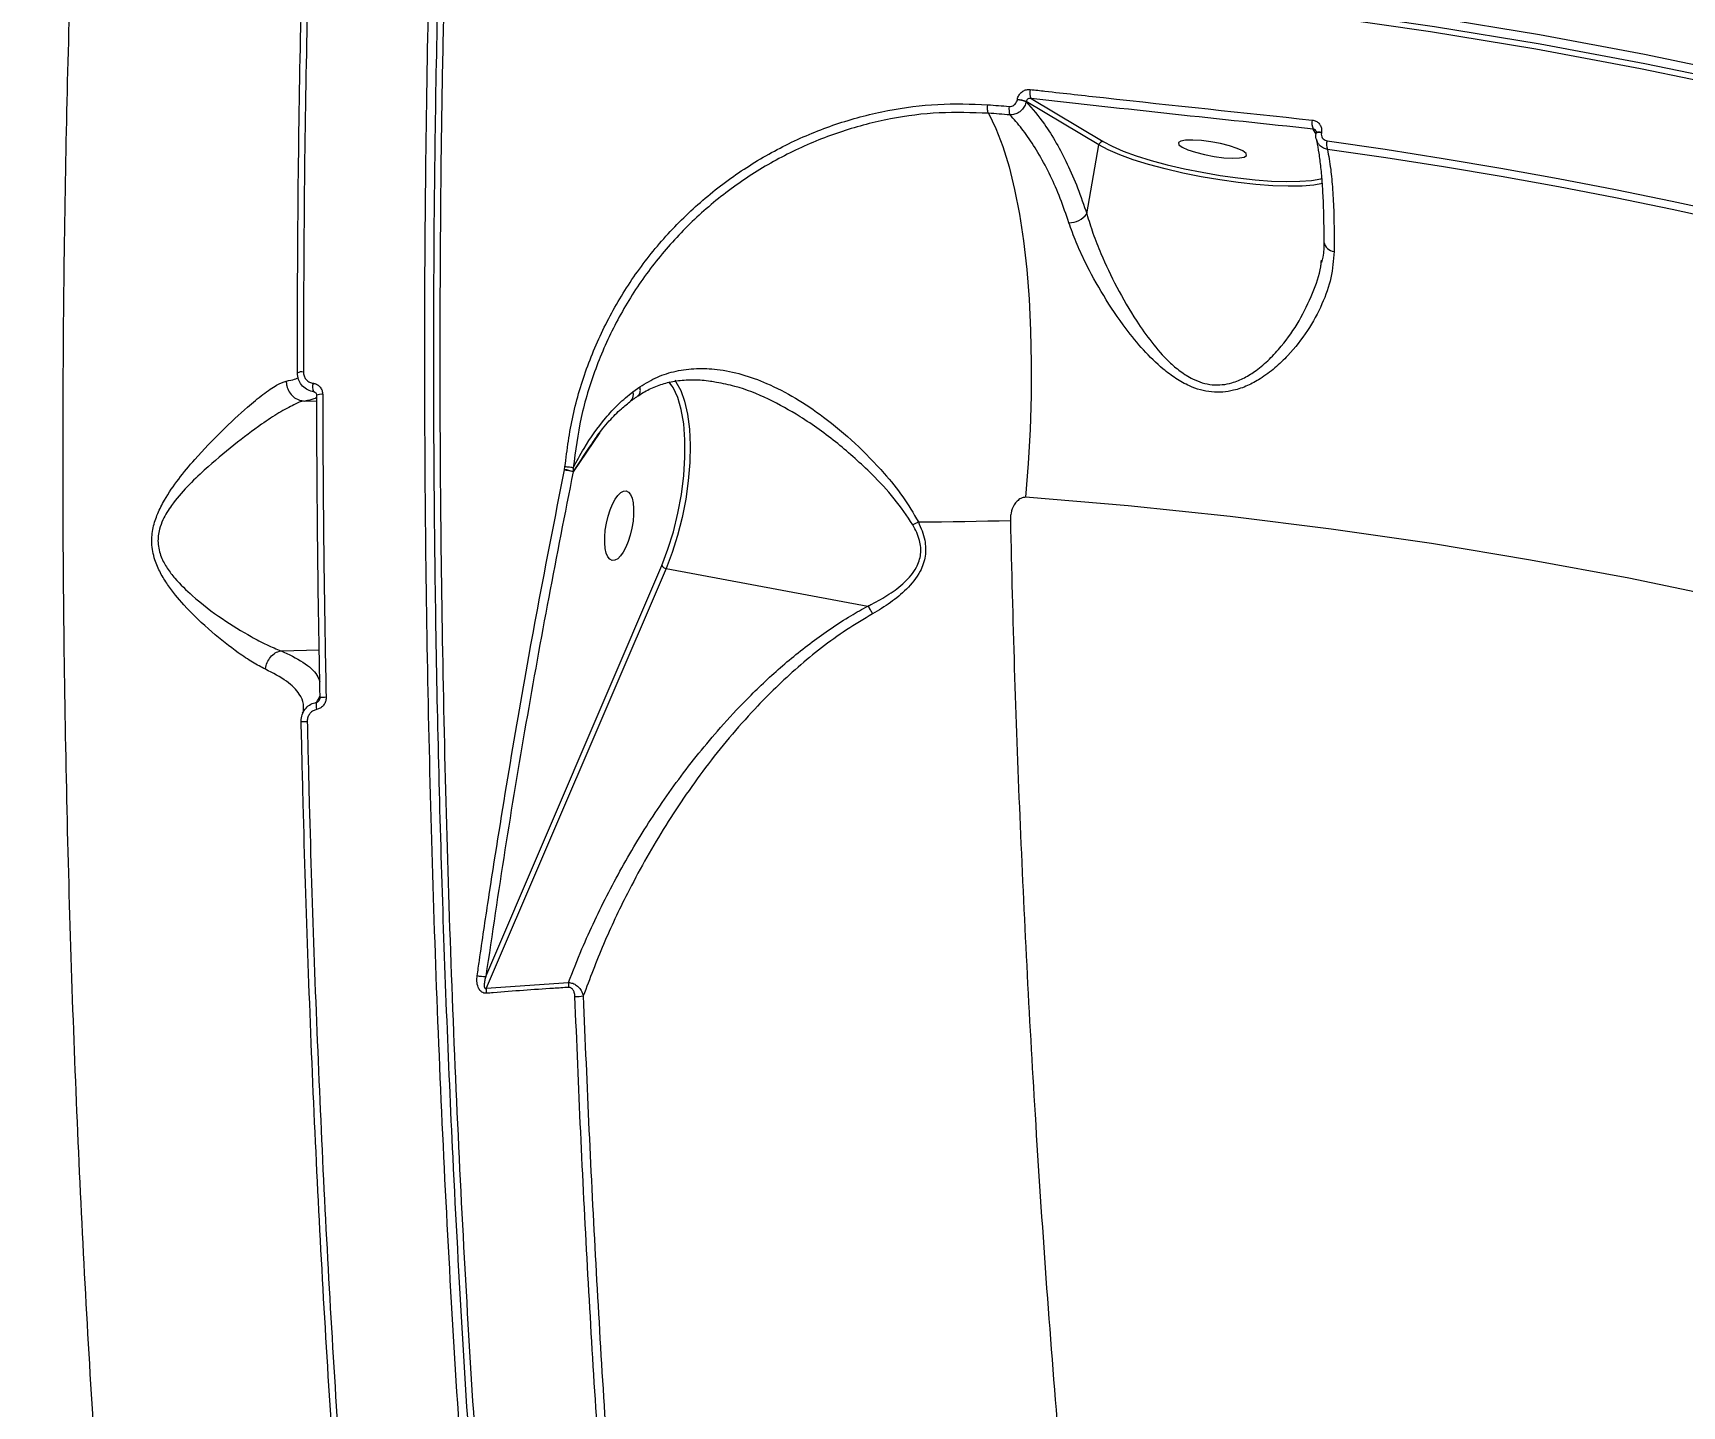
# Model space of a CAD drawing. Header units: millimetres. Extents: x -10374 to 11119, y -8221 to 9433.
# Drawn here: x -2852.7 to -2638.8, y -4895 to -4716.8 of the extents above; entities that cross this region are included whole.
import ezdxf

# ---------------------------------------------------------------- set-up
doc = ezdxf.new("R2010")
doc.units = ezdxf.units.MM
for name, color, linetype in [('DIKOM_ОБЪЕКТ', 7, 'Continuous'), ('DIKOM_РАЗМЕР_ЗОНА', 7, 'Continuous'), ('DIKOM_РАЗМЕР_ОБЪЕКТА', 7, 'Continuous')]:
    doc.layers.add(name, color=color, linetype=linetype)
doc.styles.add('style1', font='arial.ttf', dxfattribs={"width": 0.8})
doc.dimstyles.new('1-50', dxfattribs={"dimtxt": 300, "dimasz": 200, "dimexe": 100, "dimexo": 0, "dimgap": 100, "dimtad": 0, "dimdec": 0, "dimtxsty": 'style1', "dimcen": 0, "dimclrd": 7, "dimclre": 7, "dimadec": 1, "dimazin": 2, "dimtfac": 1, "dimtdec": 0, "dimtmove": 1, "dimatfit": 3, "dimfxl": 0, "dimlwd": 25, "dimlwe": 18, "dimarcsym": 0})

# ---------------------------------------------------------------- blocks, each defined once
blk = doc.blocks.new('*D16')
at = {"layer": 'Defpoints', "color": 0, "transparency": 16777216}
for p in [(-9045.1, 5161.67), (3694.49, 5161.67), (1813.16, -6719.94)]:
    blk.add_point(p, dxfattribs=at)
at = {"layer": 'DIKOM_РАЗМЕР_ОБЪЕКТА', "color": 7, "lineweight": 18, "transparency": 16777216}
for p, q in [((3694.49, 5161.67), (-9145.1, 5161.67)), ((1813.16, -6719.94), (-9145.1, -6719.94))]:
    blk.add_line(p, q, dxfattribs=at)
at = {"layer": 'DIKOM_РАЗМЕР_ОБЪЕКТА', "color": 7, "lineweight": 25, "transparency": 16777216}
for p, q in [((-9045.1, 4961.67), (-9045.1, -0.45)), ((-9045.1, -6519.94), (-9045.1, -1080.23))]:
    blk.add_line(p, q, dxfattribs=at)
at = {"layer": 'DIKOM_РАЗМЕР_ОБЪЕКТА', "color": 7, "transparency": 16777216}
for points in [[(-9078.43, 4961.67), (-9011.76, 4961.67), (-9045.1, 5161.67)], [(-9078.43, -6519.94), (-9011.76, -6519.94), (-9045.1, -6719.94)]]:
    blk.add_solid(points, dxfattribs=at)
at = {"layer": 'DIKOM_РАЗМЕР_ОБЪЕКТА', "color": 0, "transparency": 16777216, "insert": (-9045.1, -540.34), "char_height": 300, "attachment_point": 5, "rotation": 90, "style": 'style1'}
blk.add_mtext('11900', dxfattribs=at)
blk = doc.blocks.new('*D13')
at = {"layer": 'Defpoints', "color": 0, "transparency": 16777216}
for p in [(-10176.97, 7112.81), (3082.33, 7112.81), (2015.48, -8221.4)]:
    blk.add_point(p, dxfattribs=at)
at = {"layer": 'DIKOM_РАЗМЕР_ЗОНА', "color": 7, "lineweight": 18, "transparency": 16777216}
for p, q in [((3082.33, 7112.81), (-10276.97, 7112.81)), ((2015.48, -8221.4), (-10276.97, -8221.4))]:
    blk.add_line(p, q, dxfattribs=at)
at = {"layer": 'DIKOM_РАЗМЕР_ЗОНА', "color": 7, "lineweight": 25, "transparency": 16777216}
for p, q in [((-10176.97, 6912.81), (-10176.97, -14.41)), ((-10176.97, -8021.4), (-10176.97, -1094.19))]:
    blk.add_line(p, q, dxfattribs=at)
at = {"layer": 'DIKOM_РАЗМЕР_ЗОНА', "color": 7, "transparency": 16777216}
for points in [[(-10210.3, 6912.81), (-10143.64, 6912.81), (-10176.97, 7112.81)], [(-10210.3, -8021.4), (-10143.64, -8021.4), (-10176.97, -8221.4)]]:
    blk.add_solid(points, dxfattribs=at)
at = {"layer": 'DIKOM_РАЗМЕР_ЗОНА', "color": 0, "transparency": 16777216, "insert": (-10176.97, -554.3), "char_height": 300, "attachment_point": 5, "rotation": 90, "style": 'style1'}
blk.add_mtext('15300', dxfattribs=at)

msp = doc.modelspace()

# ---------------------------------------------------------------- linework, layer by layer
at = {"layer": 'DIKOM_ОБЪЕКТ', "color": 7, "linetype": 'Continuous', "lineweight": 15}
for p, q in [((-2724.99, -4725.46), (-2724.99, -4725.43)), ((-2723.84, -4725.7), (-2723.84, -4725.72)), ((-2714.4, -4731.33), (-2723.84, -4725.7)), ((-2723.21, -4725.3), (-2713.87, -4730.88)), ((-2686.24, -4729.95), (-2686.6, -4729.27)), ((-2715.98, -4740.28), (-2714.4, -4731.33)), ((-2686.23, -4729.8), (-2686.23, -4729.78)), ((-2685.55, -4729.71), (-2685.55, -4729.74)), ((-2685.23, -4743.91), (-2685.23, -4743.94)), ((-2685.56, -4746.57), (-2685.52, -4746.29)), ((-2816.91, -4763.18), (-2816.91, -4763.18)), ((-2816.12, -4763.41), (-2816.29, -4763.35)), ((-2774.87, -4763.36), (-2773.96, -4762.71)), ((-2769.76, -4762.61), (-2770.18, -4762.06)), ((-2817.4, -4764.56), (-2815.87, -4764.52)), ((-2815.88, -4763.82), (-2815.9, -4763.8)), ((-2779.13, -4768.65), (-2782.61, -4773.74)), ((-2781.58, -4772.14), (-2782.6, -4773.72)), ((-2783.74, -4773.49), (-2783.73, -4773.44)), ((-2783.73, -4773.44), (-2783.68, -4773.09)), ((-2782.6, -4773.72), (-2782.61, -4773.74)), ((-2782.6, -4773.22), (-2782.6, -4773.72)), ((-2793.94, -4839.21), (-2771.13, -4785.9)), ((-2770.56, -4786.27), (-2793.88, -4840.75)), ((-2770.56, -4786.27), (-2744.38, -4791.15)), ((-2820.5, -4796.95), (-2815.54, -4796.83)), ((-2817.58, -4804.59), (-2817.58, -4804.5)), ((-2793.88, -4840.75), (-2783.22, -4839.99))]:
    msp.add_line(p, q, dxfattribs=at)
at = {"layer": 'DIKOM_ОБЪЕКТ', "color": 7, "linetype": 'Continuous', "lineweight": 15, "flags": 128}
for points in [[(-2799.25, -4706.56), (-2784.69, -4706.37), (-2770.19, -4706.46), (-2755.75, -4706.82), (-2741.38, -4707.46), (-2727.09, -4708.37), (-2712.9, -4709.55), (-2698.81, -4711.01), (-2684.83, -4712.74), (-2670.97, -4714.74), (-2657.24, -4717.01), (-2643.65, -4719.54), (-2630.21, -4722.34), (-2616.92, -4725.41), (-2603.79, -4728.74), (-2590.84, -4732.33), (-2578.07, -4736.18), (-2565.5, -4740.28), (-2553.12, -4744.63), (-2540.94, -4749.24), (-2528.98, -4754.09), (-2517.25, -4759.18)], [(-2799.08, -4707.77), (-2784.53, -4707.58), (-2770.04, -4707.67), (-2755.6, -4708.03), (-2741.24, -4708.67), (-2726.97, -4709.58), (-2712.79, -4710.76), (-2698.71, -4712.22), (-2684.73, -4713.95), (-2670.88, -4715.94), (-2657.16, -4718.21), (-2643.58, -4720.74), (-2630.15, -4723.55), (-2616.87, -4726.61), (-2603.75, -4729.94), (-2590.81, -4733.52), (-2578.05, -4737.37), (-2565.48, -4741.47), (-2553.11, -4745.82), (-2540.94, -4750.42), (-2528.99, -4755.27), (-2517.26, -4760.36)], [(-2518.14, -4760.97), (-2529.85, -4755.89), (-2541.77, -4751.06), (-2553.9, -4746.46), (-2566.25, -4742.12), (-2578.79, -4738.03), (-2591.52, -4734.2), (-2604.43, -4730.62), (-2617.51, -4727.3), (-2630.76, -4724.24), (-2644.17, -4721.45), (-2657.72, -4718.92), (-2671.41, -4716.66), (-2685.22, -4714.67), (-2699.16, -4712.94), (-2713.21, -4711.49), (-2727.36, -4710.31), (-2741.6, -4709.4), (-2755.92, -4708.77), (-2770.32, -4708.4), (-2784.78, -4708.32), (-2799.3, -4708.5)], [(-2728.83, -4726.11), (-2728.49, -4726.14), (-2728.14, -4726.16), (-2727.79, -4726.19), (-2727.44, -4726.22), (-2727.09, -4726.24), (-2726.74, -4726.27), (-2726.4, -4726.3), (-2726.05, -4726.32)], [(-2728.75, -4727.22), (-2727.78, -4729.2), (-2726.89, -4731.52), (-2726.07, -4734.16), (-2725.35, -4737.09), (-2724.73, -4740.31), (-2724.2, -4743.78), (-2723.78, -4747.47), (-2723.47, -4751.36), (-2723.27, -4755.42), (-2723.18, -4759.61), (-2723.2, -4763.9), (-2723.33, -4768.26), (-2723.58, -4772.66), (-2723.93, -4777.05)], [(-2725.97, -4727.43), (-2726.31, -4727.41), (-2726.66, -4727.38), (-2727.01, -4727.35), (-2727.36, -4727.33), (-2727.71, -4727.3), (-2728.05, -4727.27), (-2728.4, -4727.25), (-2728.75, -4727.22)], [(-2685.42, -4736.35), (-2686.52, -4736.54), (-2688.06, -4736.66), (-2689.85, -4736.69), (-2691.86, -4736.62), (-2694.05, -4736.46), (-2696.36, -4736.21), (-2698.74, -4735.87), (-2701.14, -4735.46), (-2703.52, -4734.98), (-2705.81, -4734.44), (-2707.97, -4733.86), (-2709.95, -4733.24), (-2711.71, -4732.61), (-2713.2, -4731.97), (-2714.4, -4731.33)], [(-2713.87, -4730.88), (-2712.71, -4731.5), (-2711.26, -4732.12), (-2709.56, -4732.73), (-2707.63, -4733.33), (-2705.54, -4733.9), (-2703.32, -4734.42), (-2701.01, -4734.88), (-2698.68, -4735.28), (-2696.37, -4735.61), (-2694.14, -4735.85), (-2692.02, -4736.01), (-2690.07, -4736.07), (-2688.33, -4736.04), (-2686.84, -4735.93), (-2685.63, -4735.72), (-2685.39, -4735.66)], [(-2701.12, -4730.76), (-2702.24, -4730.69), (-2703.16, -4730.71), (-2703.79, -4730.83), (-2704.09, -4731.03), (-2704.03, -4731.3), (-2703.61, -4731.62), (-2702.88, -4731.96), (-2701.89, -4732.28), (-2700.72, -4732.58), (-2699.46, -4732.82), (-2698.22, -4732.98), (-2697.1, -4733.05), (-2696.19, -4733.02), (-2695.56, -4732.9), (-2695.26, -4732.7), (-2695.32, -4732.43), (-2695.73, -4732.11), (-2696.46, -4731.78), (-2697.45, -4731.45), (-2698.63, -4731.15), (-2699.88, -4730.92), (-2701.12, -4730.76)], [(-2684.82, -4730.79), (-2677.26, -4731.89), (-2669.74, -4733.07), (-2662.26, -4734.33), (-2654.82, -4735.68), (-2647.42, -4737.1), (-2640.07, -4738.61), (-2632.77, -4740.19), (-2625.51, -4741.86)], [(-2625.5, -4742.96), (-2632.75, -4741.29), (-2640.05, -4739.71), (-2647.4, -4738.2), (-2654.79, -4736.78), (-2662.22, -4735.44), (-2669.7, -4734.18), (-2677.21, -4733), (-2684.77, -4731.9)], [(-2771.13, -4785.9), (-2770.32, -4783.79), (-2769.61, -4781.51), (-2769.03, -4779.11), (-2768.57, -4776.67), (-2768.27, -4774.23), (-2768.11, -4771.85), (-2768.11, -4769.6), (-2768.27, -4767.52), (-2768.58, -4765.67), (-2769.04, -4764.09), (-2769.63, -4762.82), (-2769.76, -4762.61)], [(-2769.43, -4761.86), (-2769.28, -4762.07), (-2768.65, -4763.18), (-2768.15, -4764.59), (-2767.77, -4766.28), (-2767.53, -4768.19), (-2767.44, -4770.29), (-2767.49, -4772.54), (-2767.68, -4774.89), (-2768.01, -4777.28), (-2768.48, -4779.66), (-2769.07, -4781.99), (-2769.77, -4784.21), (-2770.56, -4786.27)], [(-2584.11, -4803.14), (-2596.1, -4799.54), (-2608.25, -4796.18), (-2620.57, -4793.07), (-2633.04, -4790.19), (-2645.66, -4787.56), (-2658.41, -4785.19), (-2671.29, -4783.05), (-2684.29, -4781.18), (-2697.4, -4779.55), (-2710.62, -4778.17), (-2723.93, -4777.05)], [(-2737.83, -4780.24), (-2736.32, -4780.23), (-2734.81, -4780.21), (-2733.31, -4780.2), (-2731.81, -4780.17), (-2730.32, -4780.15), (-2728.84, -4780.11), (-2727.36, -4780.08), (-2725.9, -4780.04)], [(-2817.89, -4806.16), (-2817.9, -4806.15), (-2817.87, -4806.15), (-2817.81, -4806.15), (-2817.72, -4806.14), (-2817.59, -4806.14), (-2817.45, -4806.14), (-2817.28, -4806.13), (-2817.1, -4806.13)]]:
    msp.add_lwpolyline(points, dxfattribs=at)
at = {"layer": 'DIKOM_ОБЪЕКТ', "color": 7, "linetype": 'Continuous', "lineweight": 15}
for centre, radius, start, end in [((-2721.66, -4724.59), 1.71, 164.5454, 204.7637), ((-2723.93, -4726.73), 2.15, 169.2381, 199.2129), ((-2725.31, -4729.47), 4.05, 68.6768, 85.4483), ((-2725.31, -4729.51), 4.06, 68.7007, 85.4469), ((-2685.21, -4728.52), 1.58, 164.3121, 208.2866), ((-2713.88, -4731.41), 0.531, 89.4985, 171.44), ((-2685.84, -4730.56), 0.9, 70.9781, 115.7572), ((-2685.84, -4730.6), 0.909, 71.1318, 115.4444), ((-2683.05, -4731.27), 1.83, 165.0455, 200.2828), ((-2718.3, -4738.51), 2.91, 269.972, 322.6761), ((-2683.7, -4743.6), 1.57, 192.6438, 262.8934), ((-2817.83, -4761.89), 1.12, 78.5337, 120.3006), ((-2814.86, -4762.71), 1.56, 162.7112, 204.0436), ((-2815.3, -4765.22), 1.54, 82.5413, 112.8881), ((-2775.87, -4763.76), 1.08, 314.5735, 21.7622), ((-2786.53, -4788.63), 15.39, 75.2799, 79.583), ((-2787.09, -4789.97), 16.87, 74.56, 78.5079), ((-2728.07, -4799.2), 21.32, 117.2406, 119.4068), ((-2770.46, -4785.49), 0.785, 211.6002, 262.3589), ((-2813.87, -4804.08), 2.08, 167.6527, 193.743), ((-2814.68, -4812.4), 9.4, 89.8851, 94.7617), ((-2794.04, -4833.76), 5.45, 259.2141, 270.9493), ((-2789.63, -4840.98), 4.26, 176.9842, 185.7125), ((-2779.35, -4840.33), 3.88, 175.0507, 184.6116), ((-2782.48, -4832.78), 9.04, 270.6319, 277.4744)]:
    msp.add_arc(centre, radius, start, end, dxfattribs=at)
msp.add_ellipse((-2776.64, -4780.73), major_axis=(-0.91, -4.51), ratio=0.365718, dxfattribs=at)
for points, knots in [([(-2744.66, -5191.27), (-2745.5, -5189.37), (-2747.8, -5184.19), (-2751.48, -5174.75), (-2755.67, -5162.67), (-2759.75, -5149.44), (-2763.7, -5135.15), (-2767.52, -5119.86), (-2771.18, -5103.59), (-2774.68, -5086.38), (-2778.01, -5068.25), (-2781.16, -5049.28), (-2784.12, -5029.55), (-2786.88, -5009.16), (-2789.43, -4988.17), (-2791.75, -4966.59), (-2793.85, -4944.47), (-2795.72, -4921.89), (-2797.35, -4898.96), (-2798.75, -4875.77), (-2799.89, -4852.41), (-2800.77, -4828.9), (-2801.4, -4805.28), (-2801.78, -4781.64), (-2801.9, -4758.08), (-2801.77, -4734.72), (-2801.38, -4711.62), (-2800.73, -4688.83), (-2799.82, -4666.38), (-2798.66, -4644.34), (-2797.26, -4622.82), (-2795.62, -4601.9), (-2793.83, -4582.62), (-2791.92, -4564.88), (-2789.95, -4548.58), (-2787.81, -4532.86), (-2785.5, -4517.78), (-2783.07, -4503.47), (-2780.5, -4489.98), (-2778.1, -4478.58), (-2776.52, -4471.85), (-2775.87, -4469.11)], [0, 0, 0, 0, 0.015653, 0.04249, 0.069412, 0.096376, 0.123341, 0.150263, 0.1771, 0.203937, 0.230859, 0.257823, 0.284788, 0.31171, 0.338547, 0.365384, 0.392306, 0.41927, 0.446235, 0.473157, 0.499994, 0.526831, 0.553753, 0.580717, 0.607682, 0.634604, 0.661441, 0.688278, 0.715199, 0.742164, 0.769129, 0.796051, 0.822888, 0.845967, 0.869168, 0.892397, 0.915626, 0.938828, 0.961588, 0.984348, 1, 1, 1, 1]), ([(-2810.11, -5131.39), (-2811.12, -5127.88), (-2813.16, -5120.86), (-2816.11, -5109.37), (-2818.99, -5097.22), (-2821.8, -5084.2), (-2824.55, -5070.31), (-2827.22, -5055.56), (-2829.76, -5040.16), (-2832.24, -5023.71), (-2834.63, -5006.17), (-2836.92, -4987.54), (-2839.04, -4968.19), (-2840.99, -4948.13), (-2842.75, -4927.44), (-2844.29, -4906.58), (-2845.59, -4885.63), (-2846.66, -4864.68), (-2847.54, -4843.36), (-2848.19, -4821.72), (-2848.62, -4799.84), (-2848.81, -4778.22), (-2848.76, -4756.92), (-2848.5, -4736.01), (-2848.01, -4715.12), (-2847.28, -4694.34), (-2846.31, -4673.73), (-2845.21, -4655.07), (-2844.02, -4638.31), (-2842.79, -4623.32), (-2841.44, -4608.65), (-2839.95, -4594.38), (-2838.33, -4580.55), (-2836.59, -4567.17), (-2834.72, -4554.2), (-2833.38, -4545.98), (-2832.7, -4541.86)], [0, 0, 0, 0, 0.027765, 0.055564, 0.083362, 0.111128, 0.140031, 0.168973, 0.197914, 0.226818, 0.258245, 0.289696, 0.321123, 0.353467, 0.385839, 0.418183, 0.449506, 0.480853, 0.512176, 0.544413, 0.576676, 0.608912, 0.640161, 0.671434, 0.702682, 0.734841, 0.767027, 0.799186, 0.824146, 0.849107, 0.874267, 0.899427, 0.92447, 0.949512, 0.974756, 1, 1, 1, 1]), ([(-2818.39, -4760.92), (-2818.37, -4753.63), (-2818.34, -4739.05), (-2818, -4717.32), (-2817.46, -4695.74), (-2816.9, -4681.57), (-2816.63, -4674.49)], [0, 0, 0, 0, 0.248596, 0.497191, 0.748594, 1, 1, 1, 1]), ([(-2815.84, -4674.16), (-2816.11, -4681.18), (-2816.66, -4695.22), (-2817.2, -4716.77), (-2817.55, -4738.62), (-2817.59, -4753.4), (-2817.6, -4760.79)], [0, 0, 0, 0, 0.248596, 0.497191, 0.748595, 1, 1, 1, 1]), ([(-2760.6, -5141.59), (-2760.65, -5141.43), (-2762.05, -5136.64), (-2764.68, -5126.2), (-2768.43, -5110.41), (-2771.99, -5093.68), (-2775.34, -5076.28), (-2778.56, -5057.86), (-2781.62, -5038.47), (-2784.5, -5018.15), (-2787.15, -4997.34), (-2789.56, -4976.14), (-2791.73, -4954.62), (-2793.7, -4932.44), (-2795.45, -4909.64), (-2796.97, -4886.3), (-2798.15, -4864.31), (-2799.05, -4843.77), (-2799.71, -4824.75), (-2800.21, -4805.7), (-2800.54, -4786.44), (-2800.71, -4767.01), (-2800.69, -4747.43), (-2800.5, -4727.98), (-2800.23, -4715.17), (-2800.09, -4708.76)], [0, 0, 0, 0, 0.001662, 0.05082, 0.099937, 0.147669, 0.195436, 0.243168, 0.292285, 0.341443, 0.39056, 0.438292, 0.48606, 0.533792, 0.58291, 0.632068, 0.681186, 0.72033, 0.759514, 0.798698, 0.837842, 0.878359, 0.918921, 0.959483, 1, 1, 1, 1]), ([(-2799.3, -4708.5), (-2799.4, -4712.96), (-2799.67, -4724.97), (-2799.9, -4744.77), (-2799.93, -4767.87), (-2799.7, -4791.32), (-2799.22, -4815.05), (-2798.46, -4838.99), (-2797.46, -4862.59), (-2796.21, -4885.8), (-2794.74, -4908.55), (-2793.02, -4931.2), (-2791.05, -4953.68), (-2788.82, -4975.9), (-2786.38, -4997.37), (-2783.76, -5018.04), (-2780.95, -5037.86), (-2777.93, -5057.17), (-2774.69, -5075.86), (-2771.23, -5093.86), (-2767.64, -5110.77), (-2763.93, -5126.57), (-2760.11, -5141.23), (-2756.13, -5155.01), (-2751.98, -5167.81), (-2747.69, -5179.57), (-2743.35, -5190.02), (-2738.97, -5199.16), (-2734.56, -5207.01), (-2730.07, -5213.7), (-2725.49, -5219.18), (-2720.85, -5223.31), (-2717.14, -5225.73), (-2714.99, -5226.39), (-2714.39, -5226.58)], [0, 0, 0, 0, 0.018779, 0.050589, 0.082424, 0.114235, 0.146969, 0.179731, 0.212465, 0.244276, 0.276111, 0.307921, 0.340656, 0.373417, 0.406152, 0.437962, 0.469797, 0.501607, 0.534341, 0.567102, 0.599836, 0.631647, 0.663482, 0.695292, 0.728026, 0.760788, 0.793522, 0.825332, 0.857167, 0.888978, 0.921712, 0.954473, 0.987208, 1, 1, 1, 1]), ([(-2724.99, -4725.43), (-2724.97, -4725.33), (-2724.91, -4725.07), (-2724.67, -4724.67), (-2724.29, -4724.33), (-2723.81, -4724.13), (-2723.47, -4724.13), (-2723.31, -4724.13)], [0, 0, 0, 0, 0.13425, 0.346812, 0.563125, 0.781557, 1, 1, 1, 1]), ([(-2723.21, -4725.3), (-2723.28, -4725.3), (-2723.4, -4725.28), (-2723.58, -4725.34), (-2723.73, -4725.44), (-2723.81, -4725.57), (-2723.83, -4725.66), (-2723.84, -4725.7)], [0, 0, 0, 0, 0.231949, 0.456057, 0.669027, 0.872125, 1, 1, 1, 1]), ([(-2723.31, -4724.13), (-2722.67, -4724.2), (-2719.51, -4724.56), (-2707.27, -4725.92), (-2695.74, -4727.14), (-2686.73, -4728.1)], [0, 0, 0, 0, 0.051711, 0.258535, 1, 1, 1, 1]), ([(-2783.68, -4773.09), (-2783.39, -4770.86), (-2782.81, -4766.41), (-2780.85, -4759.95), (-2778.13, -4753.79), (-2774.62, -4748.03), (-2770.41, -4742.78), (-2765.56, -4738.12), (-2760.17, -4734.12), (-2754.34, -4730.86), (-2748.18, -4728.38), (-2741.8, -4726.74), (-2735.3, -4725.88), (-2730.99, -4726.03), (-2728.83, -4726.11)], [0, 0, 0, 0, 0.083618, 0.167164, 0.25042, 0.33385, 0.417303, 0.500486, 0.583742, 0.667145, 0.750457, 0.833402, 0.916628, 1, 1, 1, 1]), ([(-2728.75, -4727.22), (-2730.87, -4727.15), (-2735.1, -4726.99), (-2741.48, -4727.83), (-2747.74, -4729.44), (-2753.79, -4731.86), (-2759.51, -4735.06), (-2764.8, -4738.96), (-2769.56, -4743.52), (-2773.7, -4748.66), (-2777.14, -4754.3), (-2779.82, -4760.34), (-2781.74, -4766.67), (-2782.32, -4771.03), (-2782.6, -4773.22)], [0, 0, 0, 0, 0.083573, 0.166656, 0.249754, 0.333331, 0.416261, 0.499799, 0.583012, 0.666086, 0.749769, 0.832786, 0.91629, 1, 1, 1, 1]), ([(-2728.75, -4727.22), (-2728.77, -4727.17), (-2728.82, -4727.05), (-2728.86, -4726.77), (-2728.87, -4726.45), (-2728.84, -4726.22), (-2728.83, -4726.11)], [0, 0, 0, 0, 0.249984, 0.499975, 0.750063, 1, 1, 1, 1]), ([(-2726.05, -4726.32), (-2726.05, -4726.32), (-2725.94, -4726.33), (-2725.72, -4726.31), (-2725.46, -4726.19), (-2725.24, -4726.01), (-2725.07, -4725.77), (-2725.02, -4725.56), (-2724.99, -4725.46)], [0, 0, 0, 0, 0.004596, 0.21999, 0.43587, 0.568356, 0.793851, 1, 1, 1, 1]), ([(-2723.84, -4725.72), (-2723.9, -4725.92), (-2724.02, -4726.32), (-2724.37, -4726.78), (-2724.82, -4727.14), (-2725.34, -4727.4), (-2725.76, -4727.42), (-2725.97, -4727.43)], [0, 0, 0, 0, 0.204475, 0.429999, 0.563514, 0.780287, 1, 1, 1, 1]), ([(-2718.3, -4741.42), (-2718.67, -4740.36), (-2719.4, -4738.22), (-2720.69, -4735.29), (-2722.11, -4732.59), (-2723.61, -4730.25), (-2724.91, -4728.57), (-2725.7, -4727.72), (-2725.97, -4727.43)], [0, 0, 0, 0, 0.182789, 0.365584, 0.553745, 0.741907, 0.914182, 1, 1, 1, 1]), ([(-2723.84, -4725.72), (-2723.04, -4726.65), (-2721.67, -4728.23), (-2719.92, -4731.03), (-2718.48, -4733.79), (-2717.14, -4736.85), (-2716.37, -4739.14), (-2715.98, -4740.28)], [0, 0, 0, 0, 0.259064, 0.441632, 0.624193, 0.812093, 1, 1, 1, 1]), ([(-2686.6, -4729.27), (-2692.68, -4728.63), (-2704.83, -4727.35), (-2717.08, -4725.99), (-2723.21, -4725.3)], [0, 0, 0, 0, 0.499918, 1, 1, 1, 1]), ([(-2686.73, -4728.1), (-2686.57, -4728.13), (-2686.25, -4728.2), (-2685.86, -4728.5), (-2685.6, -4728.91), (-2685.51, -4729.34), (-2685.53, -4729.61), (-2685.55, -4729.71)], [0, 0, 0, 0, 0.218242, 0.436781, 0.653014, 0.865726, 1, 1, 1, 1]), ([(-2686.27, -4729.49), (-2686.29, -4729.45), (-2686.33, -4729.37), (-2686.45, -4729.29), (-2686.55, -4729.28), (-2686.6, -4729.27)], [0, 0, 0, 0, 0.262451, 0.625022, 1, 1, 1, 1]), ([(-2686.27, -4729.49), (-2686.26, -4729.5), (-2686.23, -4729.54), (-2686.21, -4729.63), (-2686.23, -4729.72), (-2686.23, -4729.75)], [0, 0, 0, 0, 0.214172, 0.728047, 1, 1, 1, 1]), ([(-2686.19, -4730.59), (-2686.2, -4730.57), (-2686.29, -4730.36), (-2686.27, -4730.07), (-2686.23, -4729.83), (-2686.23, -4729.8)], [0, 0, 0, 0, 0.101177, 0.879351, 1, 1, 1, 1]), ([(-2686.22, -4730.6), (-2686.2, -4730.69), (-2686.08, -4731.19), (-2685.88, -4732.39), (-2685.64, -4734.23), (-2685.45, -4736.38), (-2685.32, -4738.82), (-2685.25, -4741.33), (-2685.25, -4743.13), (-2685.25, -4743.94)], [0, 0, 0, 0, 0.033258, 0.191278, 0.354324, 0.520833, 0.689572, 0.859584, 1, 1, 1, 1]), ([(-2684.77, -4731.9), (-2684.94, -4731.86), (-2685.32, -4731.76), (-2685.73, -4731.45), (-2686.05, -4731.05), (-2686.14, -4730.76), (-2686.19, -4730.59)], [0, 0, 0, 0, 0.250112, 0.558211, 0.735939, 1, 1, 1, 1]), ([(-2685.55, -4729.74), (-2685.55, -4729.75), (-2685.57, -4729.88), (-2685.56, -4730.11), (-2685.46, -4730.37), (-2685.3, -4730.58), (-2685.09, -4730.73), (-2684.9, -4730.78), (-2684.82, -4730.79)], [0, 0, 0, 0, 0.033995, 0.252137, 0.470258, 0.597761, 0.819063, 1, 1, 1, 1]), ([(-2684.77, -4731.9), (-2684.62, -4732.72), (-2684.34, -4734.23), (-2684.08, -4737.09), (-2683.9, -4740.54), (-2683.9, -4743.46), (-2683.9, -4745.16)], [0, 0, 0, 0, 0.258082, 0.475006, 0.694073, 1, 1, 1, 1]), ([(-2683.9, -4745.16), (-2683.99, -4746.29), (-2684.17, -4748.56), (-2685.41, -4752.03), (-2687.26, -4755.46), (-2689.42, -4758.23), (-2691.55, -4760.29), (-2693.32, -4761.61), (-2695.12, -4762.6), (-2697.21, -4763.33), (-2699.8, -4763.55), (-2702.39, -4762.82), (-2704.45, -4761.66), (-2706.49, -4760.13), (-2708.68, -4757.96), (-2711.28, -4754.75), (-2713.88, -4750.89), (-2715.96, -4747.08), (-2717.42, -4743.91), (-2718, -4742.25), (-2718.3, -4741.42)], [0, 0, 0, 0, 0.072775, 0.145625, 0.222083, 0.298517, 0.34092, 0.383286, 0.416486, 0.449614, 0.498647, 0.54779, 0.580846, 0.613967, 0.67108, 0.728317, 0.813201, 0.898075, 0.949048, 1, 1, 1, 1]), ([(-2715.98, -4740.28), (-2715.73, -4741.11), (-2715.22, -4742.79), (-2713.96, -4745.97), (-2712.14, -4749.81), (-2709.9, -4753.7), (-2707.6, -4756.97), (-2705.7, -4759.16), (-2703.88, -4760.73), (-2702.05, -4761.89), (-2699.72, -4762.62), (-2697.37, -4762.35), (-2695.5, -4761.57), (-2693.86, -4760.53), (-2692.26, -4759.15), (-2690.32, -4757.02), (-2688.33, -4754.15), (-2686.67, -4750.65), (-2685.73, -4748.08), (-2685.58, -4746.75), (-2685.56, -4746.57)], [0, 0, 0, 0, 0.055027, 0.110766, 0.201811, 0.295232, 0.355654, 0.417258, 0.451006, 0.485598, 0.535022, 0.584372, 0.618179, 0.652967, 0.697756, 0.743192, 0.82519, 0.908977, 0.98726, 1, 1, 1, 1]), ([(-2685.22, -4743.91), (-2685.22, -4743.91), (-2685.22, -4744.56), (-2685.26, -4745.44), (-2685.47, -4746.33), (-2685.52, -4746.56)], [0, 0, 0, 0, 0.0023, 0.74725, 1, 1, 1, 1]), ([(-2819.82, -4761.97), (-2819.72, -4761.95), (-2819.21, -4761.85), (-2818.6, -4761.7), (-2818.37, -4761.57), (-2818.28, -4761.53)], [0, 0, 0, 0, 0.133764, 0.683959, 1, 1, 1, 1]), ([(-2816.29, -4763.35), (-2816.34, -4763.34), (-2816.67, -4763.29), (-2817.25, -4763.06), (-2817.87, -4762.5), (-2818.3, -4761.76), (-2818.36, -4761.2), (-2818.39, -4760.92)], [0, 0, 0, 0, 0.048473, 0.286676, 0.524712, 0.762298, 1, 1, 1, 1]), ([(-2817.6, -4760.79), (-2817.59, -4760.96), (-2817.56, -4761.3), (-2817.3, -4761.74), (-2816.93, -4762.07), (-2816.58, -4762.21), (-2816.38, -4762.24), (-2816.35, -4762.25)], [0, 0, 0, 0, 0.237773, 0.47565, 0.713453, 0.951617, 1, 1, 1, 1]), ([(-2773.96, -4762.71), (-2773.21, -4762.26), (-2771.73, -4761.36), (-2769.25, -4760.6), (-2766.64, -4760.27), (-2763.78, -4760.39), (-2760.72, -4761.03), (-2757.3, -4762.27), (-2753.74, -4764.11), (-2749.88, -4766.72), (-2745.99, -4769.97), (-2742.58, -4773.52), (-2739.76, -4776.91), (-2738.48, -4779.13), (-2737.83, -4780.24)], [0, 0, 0, 0, 0.064642, 0.129336, 0.196356, 0.263413, 0.343029, 0.422688, 0.518015, 0.613383, 0.726677, 0.83997, 0.920073, 1, 1, 1, 1]), ([(-2822.53, -4799.36), (-2823.07, -4799.07), (-2824.17, -4798.5), (-2826.48, -4796.95), (-2829.49, -4794.58), (-2832.69, -4791.57), (-2834.93, -4788.88), (-2836.18, -4786.87), (-2836.97, -4785.09), (-2837.36, -4783.06), (-2837.16, -4780.99), (-2836.54, -4779.12), (-2835.44, -4776.97), (-2833.79, -4774.61), (-2831.25, -4771.58), (-2828.16, -4768.37), (-2825.16, -4765.57), (-2822.8, -4763.62), (-2821.07, -4762.41), (-2820.22, -4762.11), (-2819.82, -4761.97)], [0, 0, 0, 0, 0.051571, 0.1039, 0.193807, 0.286395, 0.343703, 0.37276, 0.40247, 0.436682, 0.46711, 0.496463, 0.526975, 0.580375, 0.634948, 0.725168, 0.818124, 0.880202, 0.943886, 1, 1, 1, 1]), ([(-2819.82, -4761.97), (-2819.82, -4762.02), (-2819.82, -4762.23), (-2819.75, -4762.71), (-2819.48, -4763.39), (-2818.93, -4764.03), (-2818.21, -4764.47), (-2817.68, -4764.53), (-2817.41, -4764.56)], [0, 0, 0, 0, 0.035039, 0.155271, 0.366425, 0.577545, 0.788839, 1, 1, 1, 1]), ([(-2816.35, -4762.25), (-2816.32, -4762.25), (-2816.12, -4762.28), (-2815.78, -4762.42), (-2815.41, -4762.75), (-2815.15, -4763.19), (-2815.12, -4763.53), (-2815.1, -4763.7)], [0, 0, 0, 0, 0.048079, 0.285611, 0.523649, 0.761812, 1, 1, 1, 1]), ([(-2816.2, -4763.37), (-2816.22, -4763.36), (-2816.24, -4763.35), (-2816.27, -4763.35), (-2816.29, -4763.35)], [0, 0, 0, 0, 0.645606, 1, 1, 1, 1]), ([(-2816.2, -4763.38), (-2816.18, -4763.38), (-2816.1, -4763.4), (-2816, -4763.49), (-2815.91, -4763.64), (-2815.9, -4763.76), (-2815.9, -4763.81)], [0, 0, 0, 0, 0.105215, 0.471143, 0.766715, 1, 1, 1, 1]), ([(-2815.1, -4763.7), (-2815.1, -4764.36), (-2815.09, -4767.67), (-2815.05, -4775.87), (-2814.93, -4788.3), (-2814.75, -4798.1), (-2814.66, -4803)], [0, 0, 0, 0, 0.050768, 0.253856, 0.626698, 1, 1, 1, 1]), ([(-2782.6, -4773.22), (-2782.15, -4772.38), (-2780.95, -4770.15), (-2778.96, -4767.35), (-2776.77, -4764.9), (-2775.5, -4763.88), (-2774.87, -4763.36)], [0, 0, 0, 0, 0.231951, 0.611508, 0.805857, 1, 1, 1, 1]), ([(-2774.22, -4763.87), (-2774.15, -4763.82), (-2773.99, -4763.7), (-2773.88, -4763.32), (-2773.9, -4762.95), (-2773.95, -4762.74), (-2773.96, -4762.71)], [0, 0, 0, 0, 0.247835, 0.603653, 0.936198, 1, 1, 1, 1]), ([(-2774.19, -4763.91), (-2774.16, -4763.89), (-2773.65, -4763.48), (-2772.52, -4762.9), (-2770.82, -4762.23), (-2768.94, -4761.85), (-2766.93, -4761.75), (-2765.27, -4761.85), (-2764.28, -4762.06), (-2764.02, -4762.12)], [0, 0, 0, 0, 0.008403, 0.181511, 0.358347, 0.539112, 0.730529, 0.92942, 1, 1, 1, 1]), ([(-2738.54, -4780.62), (-2739.32, -4779.47), (-2740.9, -4777.13), (-2744.23, -4773.61), (-2748.28, -4769.96), (-2752.82, -4766.69), (-2757.3, -4764.22), (-2760.96, -4762.72), (-2763.22, -4762.29), (-2764.03, -4762.13)], [0, 0, 0, 0, 0.125683, 0.254403, 0.43359, 0.617381, 0.765364, 0.916913, 1, 1, 1, 1]), ([(-2817.41, -4764.56), (-2817.41, -4764.56), (-2817.95, -4764.56), (-2818.79, -4765.04), (-2820.76, -4766.02), (-2823.32, -4767.76), (-2826.6, -4770.18), (-2829.91, -4772.99), (-2832.68, -4775.62), (-2834.54, -4777.76), (-2835.74, -4779.67), (-2836.36, -4781.31), (-2836.57, -4783), (-2836.13, -4784.76), (-2835.29, -4786.29), (-2833.95, -4788.01), (-2831.54, -4790.32), (-2828.13, -4792.9), (-2824.85, -4794.89), (-2822.38, -4796.21), (-2821.07, -4796.74), (-2820.53, -4796.95), (-2820.53, -4796.95)], [0, 0, 0, 0, 0.000033, 0.056386, 0.120449, 0.184594, 0.278198, 0.371865, 0.425822, 0.479621, 0.515224, 0.536199, 0.563756, 0.594919, 0.622909, 0.65103, 0.707944, 0.80092, 0.893921, 0.946893, 0.999844, 1, 1, 1, 1]), ([(-2817.4, -4764.56), (-2817.4, -4764.56), (-2817.4, -4764.56), (-2817.41, -4764.56), (-2817.41, -4764.56)], [0, 0, 0, 0, 0.708159, 1, 1, 1, 1]), ([(-2815.88, -4764.11), (-2815.94, -4764.14), (-2816.16, -4764.27), (-2816.75, -4764.42), (-2817.3, -4764.54), (-2817.4, -4764.56)], [0, 0, 0, 0, 0.229918, 0.85159, 1, 1, 1, 1]), ([(-2815.44, -4803.03), (-2815.56, -4796.49), (-2815.79, -4783.39), (-2815.85, -4770.35), (-2815.88, -4763.82)], [0, 0, 0, 0, 0.499451, 1, 1, 1, 1]), ([(-2780.15, -4770.05), (-2779.98, -4769.79), (-2779.32, -4768.76), (-2778.05, -4767.24), (-2776.53, -4765.64), (-2775.53, -4764.87), (-2775.11, -4764.54)], [0, 0, 0, 0, 0.124349, 0.483394, 0.782129, 1, 1, 1, 1]), ([(-2775.11, -4764.54), (-2774.91, -4764.39), (-2774.62, -4764.17), (-2774.3, -4763.96), (-2774.19, -4763.89)], [0, 0, 0, 0, 0.657748, 1, 1, 1, 1]), ([(-2779.41, -4769), (-2780.16, -4770.03), (-2780.91, -4771.07), (-2781.58, -4772.14), (-2781.58, -4772.14)], [0, 0, 0, 0, 0.992828, 1, 1, 1, 1]), ([(-2795.06, -4839.12), (-2794.96, -4838.46), (-2794.49, -4835.18), (-2793.22, -4826.64), (-2791.12, -4813.49), (-2787.92, -4794.87), (-2785.32, -4781.56), (-2783.74, -4773.49)], [0, 0, 0, 0, 0.029988, 0.149951, 0.390071, 0.630191, 1, 1, 1, 1]), ([(-2782.61, -4773.74), (-2783.69, -4779.17), (-2785.83, -4790.01), (-2788.77, -4806.37), (-2791.51, -4822.78), (-2793.13, -4833.74), (-2793.94, -4839.21)], [0, 0, 0, 0, 0.249272, 0.498537, 0.749272, 1, 1, 1, 1]), ([(-2782.6, -4773.22), (-2782.66, -4773.21), (-2782.78, -4773.19), (-2783.06, -4773.15), (-2783.37, -4773.12), (-2783.57, -4773.1), (-2783.68, -4773.09)], [0, 0, 0, 0, 0.243838, 0.500097, 0.756543, 1, 1, 1, 1]), ([(-2723.93, -4777.05), (-2724.03, -4777.05), (-2724.24, -4777.06), (-2724.62, -4777.21), (-2725.03, -4777.52), (-2725.52, -4778.16), (-2725.77, -4778.82), (-2725.89, -4779.52), (-2725.9, -4779.83), (-2725.9, -4780.04)], [0, 0, 0, 0, 0.076739, 0.16053, 0.317369, 0.466123, 0.762539, 0.842868, 1, 1, 1, 1]), ([(-2744.37, -4791.16), (-2744.37, -4791.16), (-2744.2, -4791.08), (-2743.28, -4790.59), (-2741.61, -4789.69), (-2739.59, -4788.16), (-2738.07, -4786.41), (-2737.41, -4784.45), (-2737.59, -4782.48), (-2738.2, -4781.29), (-2738.54, -4780.62)], [0, 0, 0, 0, 0.000299, 0.041485, 0.224296, 0.406586, 0.585002, 0.712481, 0.840454, 1, 1, 1, 1]), ([(-2737.83, -4780.24), (-2737.5, -4781.02), (-2736.9, -4782.42), (-2736.83, -4784.69), (-2737.61, -4786.96), (-2739.27, -4788.98), (-2741.43, -4790.76), (-2742.99, -4791.7), (-2743.77, -4792.18)], [0, 0, 0, 0, 0.16726, 0.304311, 0.441665, 0.637016, 0.816685, 1, 1, 1, 1]), ([(-2725.9, -4780.04), (-2725.74, -4786.43), (-2725.43, -4799.21), (-2724.71, -4818.5), (-2723.81, -4837.82), (-2722.69, -4857.83), (-2721.32, -4878.39), (-2719.69, -4899.43), (-2717.84, -4920.4), (-2715.76, -4941.23), (-2713.46, -4961.83), (-2711.02, -4981.54), (-2708.46, -5000.32), (-2705.8, -5018.16), (-2702.99, -5035.55), (-2700.01, -5052.41), (-2696.88, -5068.67), (-2693.6, -5084.29), (-2690.18, -5099.19), (-2686.61, -5113.34), (-2682.93, -5126.5), (-2679.24, -5138.38), (-2675.56, -5148.93), (-2671.91, -5158.22), (-2668.18, -5166.53), (-2664.39, -5173.78), (-2660.53, -5179.93), (-2656.72, -5184.82), (-2652.95, -5188.5), (-2649.25, -5190.97), (-2646.16, -5192.29), (-2644.32, -5192.35), (-2643.7, -5192.37)], [0, 0, 0, 0, 0.030756, 0.061513, 0.092575, 0.123637, 0.157976, 0.192341, 0.22668, 0.262031, 0.29741, 0.332761, 0.366019, 0.399303, 0.432561, 0.466778, 0.501024, 0.535242, 0.570697, 0.606153, 0.642117, 0.678083, 0.711861, 0.745666, 0.779446, 0.814209, 0.849001, 0.883765, 0.916933, 0.950124, 0.983293, 1, 1, 1, 1]), ([(-2783.22, -4839.99), (-2782.65, -4838.54), (-2781.1, -4834.61), (-2778.09, -4828.26), (-2774.04, -4821.04), (-2769.35, -4814.03), (-2764.78, -4808.28), (-2760.4, -4803.49), (-2756.35, -4799.59), (-2751.7, -4795.76), (-2747.64, -4792.98), (-2745.12, -4791.56), (-2744.38, -4791.15)], [0, 0, 0, 0, 0.078331, 0.212594, 0.347269, 0.481795, 0.615851, 0.691668, 0.782069, 0.87262, 0.962819, 1, 1, 1, 1]), ([(-2744.38, -4791.15), (-2744.38, -4791.15), (-2744.38, -4791.15), (-2744.38, -4791.15), (-2744.38, -4791.16), (-2744.37, -4791.16)], [0, 0, 0, 0, 0.487598, 0.819234, 1, 1, 1, 1]), ([(-2744.37, -4791.16), (-2744.28, -4791.31), (-2744.1, -4791.59), (-2743.89, -4791.96), (-2743.79, -4792.15), (-2743.77, -4792.18)], [0, 0, 0, 0, 0.499682, 0.915433, 1, 1, 1, 1]), ([(-2743.77, -4792.18), (-2744.91, -4792.86), (-2748.35, -4794.91), (-2753.56, -4799.01), (-2759.7, -4804.99), (-2765.58, -4812.04), (-2771.05, -4820.09), (-2775.35, -4827.8), (-2778.77, -4835.04), (-2780.46, -4839.51), (-2781.3, -4841.75)], [0, 0, 0, 0, 0.058812, 0.177718, 0.296812, 0.450942, 0.605625, 0.760041, 0.880022, 1, 1, 1, 1]), ([(-2822.53, -4799.36), (-2822.52, -4799.33), (-2822.49, -4799.03), (-2822.33, -4798.46), (-2821.89, -4797.75), (-2821.27, -4797.19), (-2820.78, -4797.03), (-2820.53, -4796.95)], [0, 0, 0, 0, 0.026201, 0.263106, 0.508692, 0.754361, 1, 1, 1, 1]), ([(-2820.53, -4796.95), (-2820.53, -4796.95), (-2820.52, -4796.95), (-2820.51, -4796.95), (-2820.5, -4796.95)], [0, 0, 0, 0, 0.418702, 1, 1, 1, 1]), ([(-2820.5, -4796.95), (-2819.49, -4797.43), (-2817.43, -4798.42), (-2815.95, -4799.8), (-2815.58, -4800.68), (-2815.47, -4800.95)], [0, 0, 0, 0, 0.403191, 0.817042, 1, 1, 1, 1]), ([(-2817.58, -4804.5), (-2817.57, -4804.29), (-2817.55, -4803.64), (-2818.15, -4802.42), (-2819.58, -4800.86), (-2821.54, -4799.86), (-2822.53, -4799.36)], [0, 0, 0, 0, 0.10952, 0.341372, 0.666466, 1, 1, 1, 1]), ([(-2817.89, -4806.16), (-2817.89, -4806.06), (-2817.89, -4805.69), (-2817.73, -4805.06), (-2817.3, -4804.37), (-2816.67, -4803.85), (-2816.16, -4803.71), (-2815.9, -4803.64)], [0, 0, 0, 0, 0.078104, 0.31393, 0.543206, 0.77107, 1, 1, 1, 1]), ([(-2815.9, -4803.64), (-2815.89, -4803.61), (-2815.73, -4803.36), (-2815.58, -4803.1), (-2815.44, -4802.87)], [0, 0, 0, 0, 0.08956, 1, 1, 1, 1]), ([(-2815.9, -4803.64), (-2815.85, -4803.62), (-2815.8, -4803.61), (-2815.7, -4803.55), (-2815.62, -4803.49), (-2815.58, -4803.41), (-2815.56, -4803.39)], [0, 0, 0, 0, 0.334945, 0.38589, 0.80014, 1, 1, 1, 1]), ([(-2814.66, -4803), (-2814.66, -4803.06), (-2814.66, -4803.29), (-2814.76, -4803.69), (-2815.04, -4804.12), (-2815.42, -4804.44), (-2815.73, -4804.53), (-2815.89, -4804.58)], [0, 0, 0, 0, 0.079516, 0.31945, 0.549871, 0.774904, 1, 1, 1, 1]), ([(-2815.47, -4803.03), (-2815.47, -4803.08), (-2815.46, -4803.2), (-2815.51, -4803.33), (-2815.56, -4803.38), (-2815.56, -4803.39)], [0, 0, 0, 0, 0.377537, 0.938334, 1, 1, 1, 1]), ([(-2813.91, -4898.63), (-2814.32, -4891.92), (-2815.16, -4878.52), (-2816.18, -4858.11), (-2817.01, -4837.54), (-2817.56, -4820.17), (-2817.8, -4809.71), (-2817.89, -4806.16)], [0, 0, 0, 0, 0.220311, 0.440623, 0.663083, 0.885546, 1, 1, 1, 1]), ([(-2817.63, -4804.59), (-2817.63, -4804.6), (-2817.61, -4804.68), (-2817.62, -4804.79), (-2817.73, -4805), (-2817.75, -4805.05)], [0, 0, 0, 0, 0.143047, 0.79804, 1, 1, 1, 1]), ([(-2815.89, -4804.58), (-2816.04, -4804.62), (-2816.35, -4804.71), (-2816.73, -4805.03), (-2817, -4805.45), (-2817.1, -4805.84), (-2817.1, -4806.07), (-2817.1, -4806.13)], [0, 0, 0, 0, 0.226438, 0.452928, 0.682387, 0.92082, 1, 1, 1, 1]), ([(-2817.1, -4806.13), (-2817.02, -4809.69), (-2816.78, -4820.11), (-2816.23, -4837.38), (-2815.39, -4857.94), (-2814.37, -4878.45), (-2813.53, -4892.02), (-2813.11, -4898.81)], [0, 0, 0, 0, 0.114456, 0.334766, 0.555076, 0.77754, 1, 1, 1, 1]), ([(-2793.87, -4841.4), (-2793.97, -4841.4), (-2794.19, -4841.4), (-2794.48, -4841.25), (-2794.75, -4840.99), (-2795, -4840.52), (-2795.12, -4839.85), (-2795.08, -4839.36), (-2795.06, -4839.12)], [0, 0, 0, 0, 0.10994, 0.219983, 0.325769, 0.492532, 0.753723, 1, 1, 1, 1]), ([(-2793.94, -4839.21), (-2793.99, -4839.39), (-2794.09, -4839.75), (-2794.16, -4840.21), (-2794.16, -4840.53), (-2794.11, -4840.69), (-2794.06, -4840.75), (-2794.02, -4840.77), (-2793.99, -4840.78), (-2793.94, -4840.78), (-2793.9, -4840.76), (-2793.88, -4840.75)], [0, 0, 0, 0, 0.31703, 0.62719, 0.791437, 0.870573, 0.898022, 0.925423, 0.933515, 0.960646, 1, 1, 1, 1]), ([(-2783.22, -4840.64), (-2783.87, -4840.68), (-2787.12, -4840.88), (-2790.67, -4841.14), (-2793.57, -4841.38), (-2793.87, -4841.4)], [0, 0, 0, 0, 0.18315, 0.915824, 1, 1, 1, 1]), ([(-2783.22, -4839.99), (-2783.04, -4840.02), (-2782.66, -4840.07), (-2782.15, -4840.36), (-2781.72, -4840.79), (-2781.44, -4841.28), (-2781.34, -4841.61), (-2781.3, -4841.75)], [0, 0, 0, 0, 0.202244, 0.404321, 0.610667, 0.84105, 1, 1, 1, 1]), ([(-2782.38, -4841.82), (-2782.4, -4841.65), (-2782.43, -4841.35), (-2782.6, -4840.98), (-2782.79, -4840.76), (-2783.01, -4840.65), (-2783.15, -4840.64), (-2783.22, -4840.64)], [0, 0, 0, 0, 0.319579, 0.561933, 0.727833, 0.863835, 1, 1, 1, 1]), ([(-2778.58, -4911.17), (-2778.97, -4905.48), (-2779.76, -4894.12), (-2780.77, -4876.84), (-2781.66, -4859.41), (-2782.14, -4847.68), (-2782.38, -4841.82)], [0, 0, 0, 0, 0.249121, 0.498243, 0.749122, 1, 1, 1, 1]), ([(-2781.3, -4841.75), (-2781.07, -4847.56), (-2780.59, -4859.18), (-2779.7, -4876.54), (-2778.7, -4893.84), (-2777.9, -4905.27), (-2777.51, -4910.98)], [0, 0, 0, 0, 0.249121, 0.498243, 0.749121, 1, 1, 1, 1])]:
    msp.add_open_spline(points, degree=3, knots=knots, dxfattribs=at)

# ---------------------------------------------------------------- dimensions: what is measured, and where the dimension line sits
at = {"layer": 'DIKOM_РАЗМЕР_ЗОНА'}
dim = msp.add_linear_dim(base=(-10176.97, 7112.81), p1=(2015.48, -8221.4), p2=(3082.33, 7112.81), angle=270, text='15300', dimstyle='1-50', override={"dimscale": 1, "dimtix": 0, "dimtofl": 1, "dimtmove": 1, "dimatfit": 3}, dxfattribs=at)
dim.commit()
dim.dimension.update_dxf_attribs({"geometry": '*D13', "text_midpoint": (-10176.97, -554.3), "dimtype": 160})
at = {"layer": 'DIKOM_РАЗМЕР_ОБЪЕКТА'}
dim = msp.add_linear_dim(base=(-9045.1, 5161.67), p1=(1813.16, -6719.94), p2=(3694.49, 5161.67), angle=270, text='11900', dimstyle='1-50', override={"dimscale": 1, "dimtix": 0, "dimtofl": 1, "dimtmove": 1, "dimatfit": 3}, dxfattribs=at)
dim.commit()
dim.dimension.update_dxf_attribs({"geometry": '*D16', "text_midpoint": (-9045.1, -540.34), "dimtype": 160})

doc.saveas('drawing.dxf')
